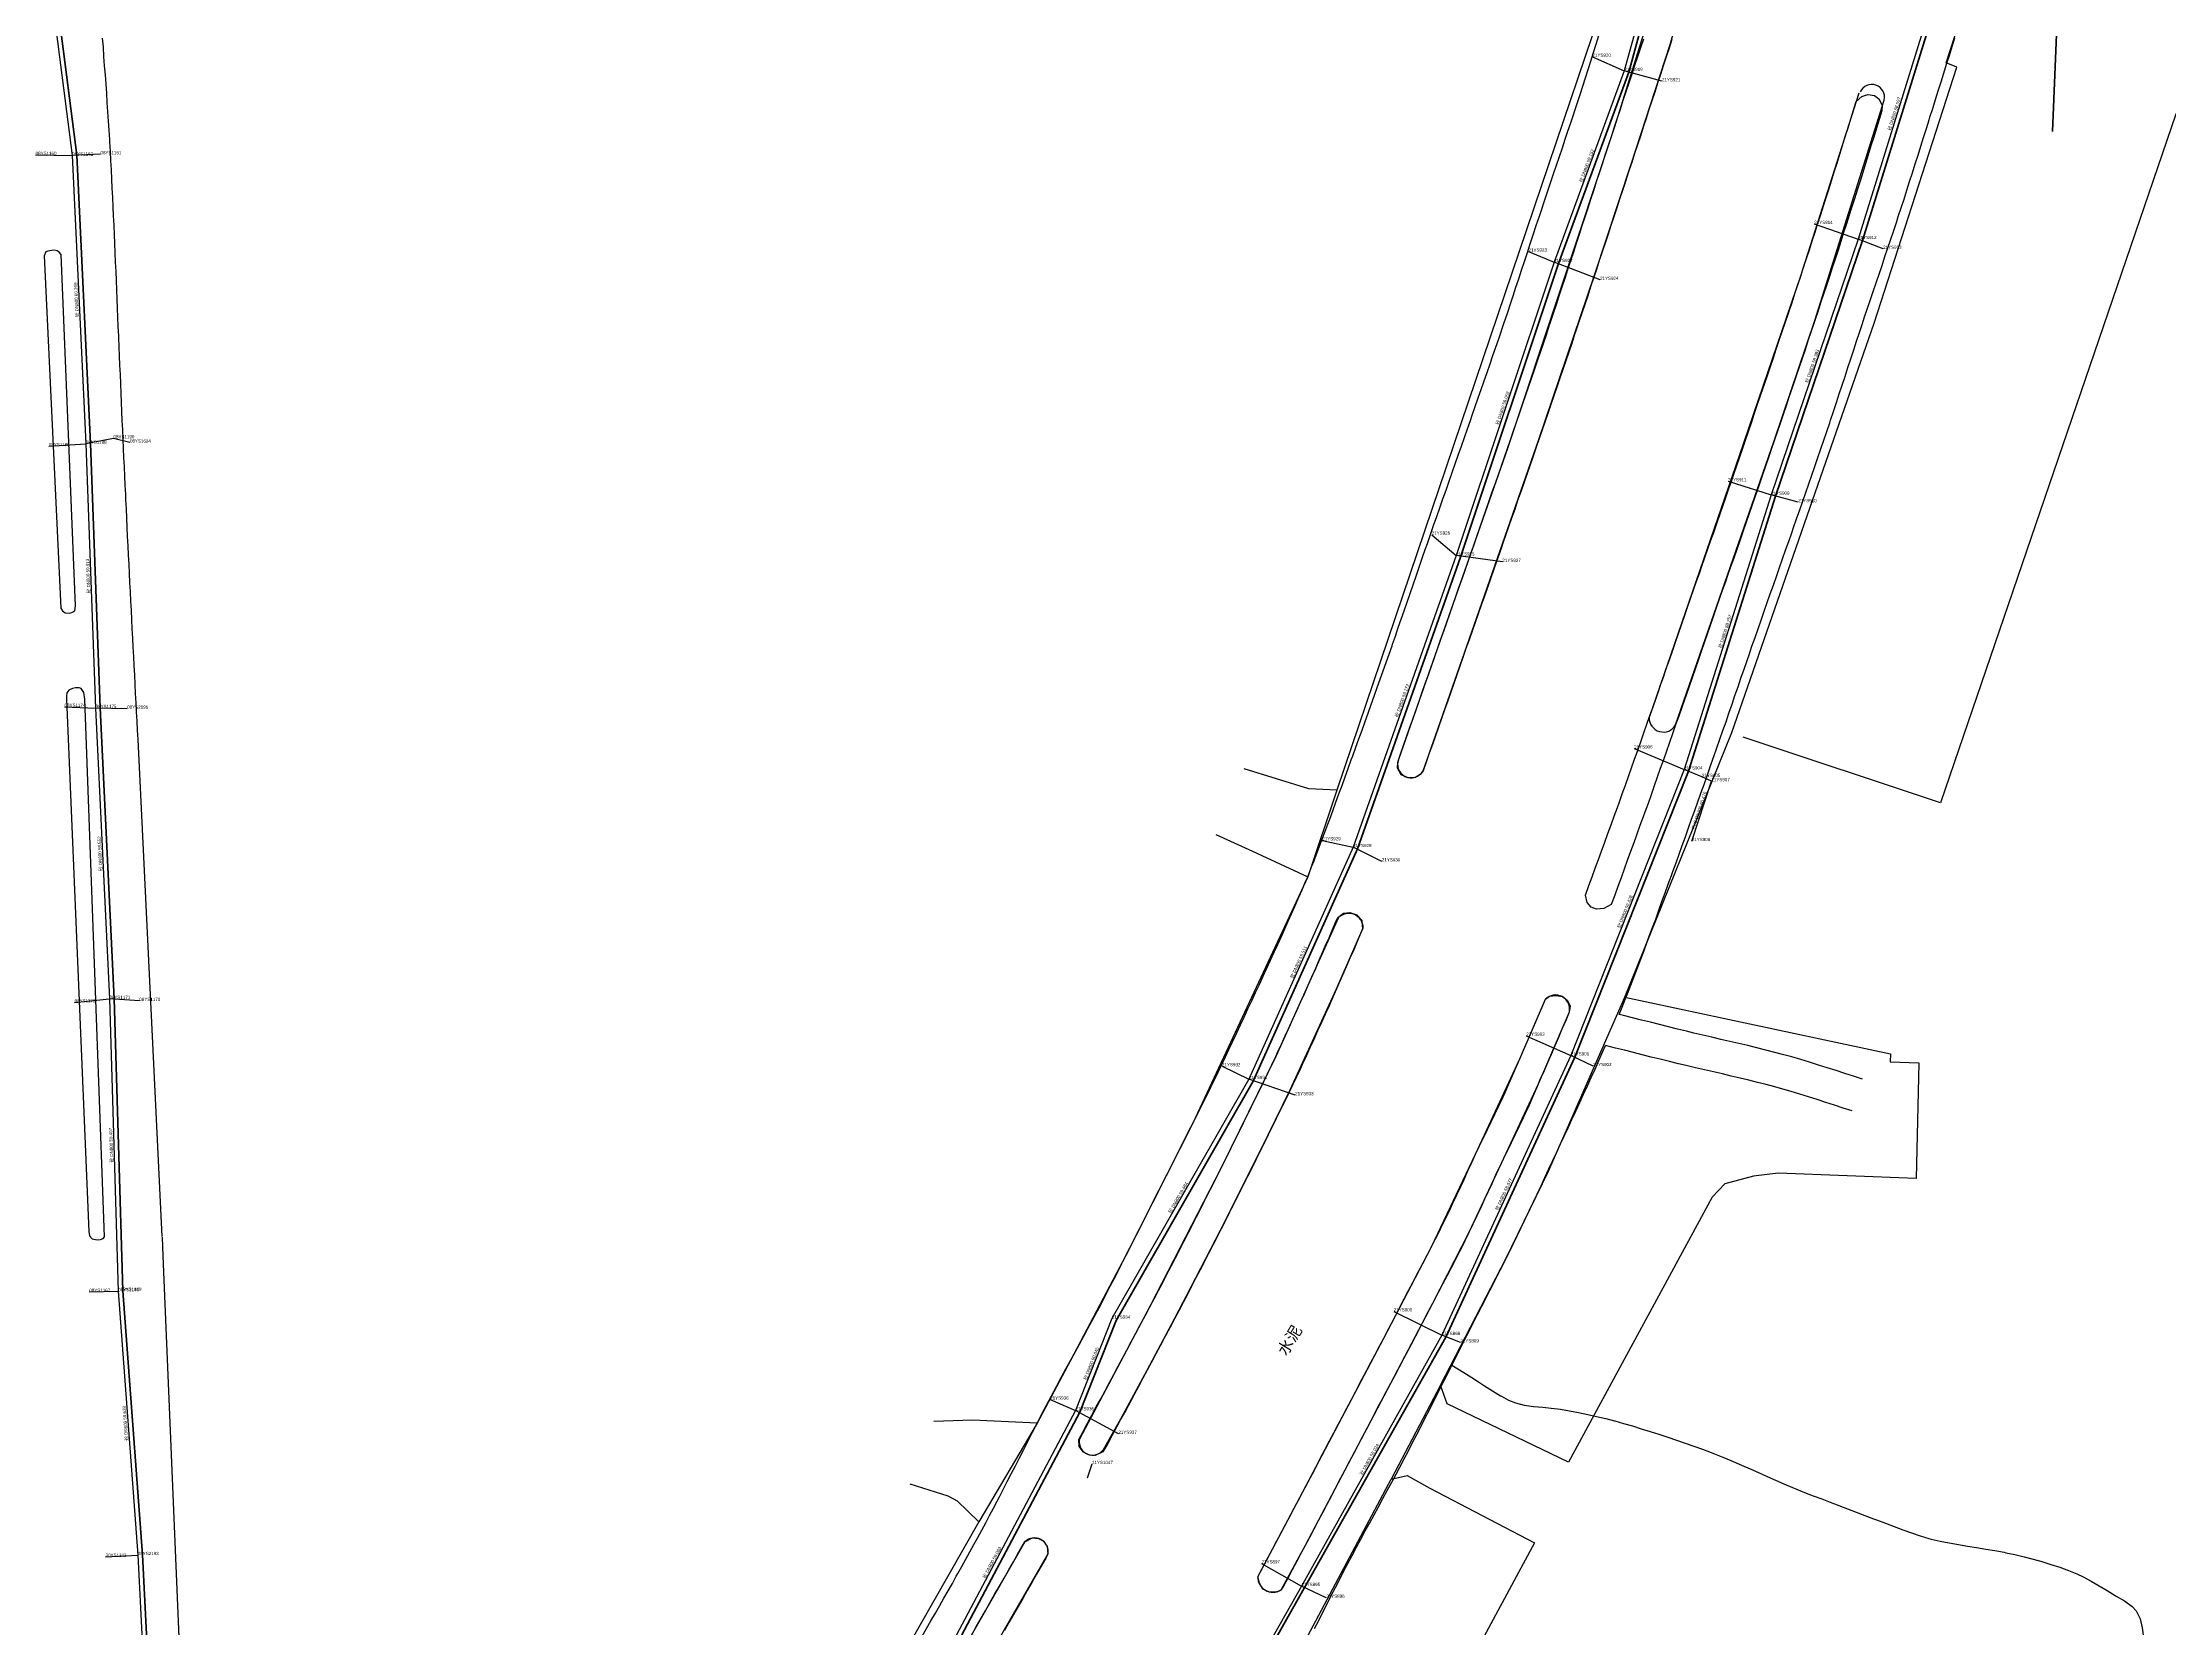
# Model space of a CAD drawing. Extents: x 563510 to 564800, y 3598549 to 3601000.
# Drawn here: x 564092.1 to 564322.3, y 3599535.5 to 3599707.1 of the extents above; entities that cross this region are included whole.
import ezdxf
from ezdxf.enums import TextEntityAlignment as Align

# ---------------------------------------------------------------- set-up
doc = ezdxf.new("R2010")
doc.units = 0
for name, color, linetype in [('DLSS', 8, 'CONTINUOUS'), ('JT_JT', 252, 'CONTINUOUS'), ('YSDSX', 3, 'CONTINUOUS'), ('YSLINE', 3, 'CONTINUOUS'), ('YSLINEflow', 7, 'Continuous'), ('YSXSX', 3, 'CONTINUOUS'), ('ZBTZ', 8, 'CONTINUOUS')]:
    doc.layers.add(name, color=color, linetype=linetype)
doc.styles.add('GXDBZ', font='GXDBZ')
doc.styles.add('GXXBZ', font='GXXBZ')
doc.styles.add('HZTXT', font='HZTXT')

msp = doc.modelspace()

# ---------------------------------------------------------------- linework, layer by layer
at = {"layer": 'DLSS', "linetype": 'CONTINUOUS'}
for points in [[(564274.94, 3599632.48), (564290.33, 3599676.79), (564299.29, 3599704.49), (564298.13, 3599704.95), (564302.22, 3599717.53), (564304.29, 3599719.25), (564305.58, 3599719.85), (564306.56, 3599720.13), (564307.66, 3599720.21), (564441.27, 3599715.62)], [(564440.91, 3599703.07), (564333.58, 3599706.33), (564328.87, 3599704.84), (564324.84, 3599702.05), (564322.98, 3599699.39), (564297.51, 3599624.86), (564276.15, 3599631.96)], [(564223.64, 3599541.12), (564228.52, 3599550.3), (564237.29, 3599566.95), (564242.43, 3599576.81), (564247.21, 3599586.85), (564251.99, 3599597.18), (564254.77, 3599603.61)], [(564257.35, 3599602.23), (564253.98, 3599594.42), (564250.23, 3599586.38), (564246.49, 3599578.36), (564242.54, 3599570.71), (564238.01, 3599562.04), (564233.07, 3599552.67), (564228.76, 3599544.51), (564226.15, 3599539.69)], [(564161.87, 3599425.38), (564161.87, 3599425.38), (564194.98, 3599475.77), (564212.16, 3599504.45), (564222.36, 3599522.29), (564225.38, 3599527.81), (564235.42, 3599546.68), (564238.09, 3599551.67)]]:
    msp.add_lwpolyline(points, dxfattribs=at)
at = {"layer": 'DLSS'}
for points in [[(564229.67, 3599717.24), (564256.14, 3599718.58), (564258.86, 3599718.03), (564259.4, 3599717.78), (564260.42, 3599716.67), (564261.41, 3599713.97), (564261.4, 3599712.58), (564232.2, 3599626.26)], [(564232.2, 3599626.26), (564229.18, 3599626.4), (564222.18, 3599628.56)], [(564219.11, 3599621.43), (564223.07, 3599619.63), (564229.04, 3599616.88)], [(564229.04, 3599616.88), (564216.63, 3599590.21), (564209.37, 3599575.88), (564203.38, 3599564.54), (564199.78, 3599557.76), (564192.78, 3599558.08), (564188.58, 3599557.92)], [(564243.41, 3599561.87), (564250.49, 3599575.54), (564255.1, 3599585), (564263.37, 3599603.85)], [(564263.37, 3599603.85), (564274.18, 3599601.52), (564292.1, 3599597.72), (564292.07, 3599596.85), (564295.19, 3599596.72), (564294.87, 3599584.21), (564279.94, 3599584.8), (564277.3, 3599584.49), (564274.19, 3599583.63), (564272.8, 3599582.19), (564257.26, 3599553.53), (564244.14, 3599559.82), (564243.41, 3599561.87)], [(564238.09, 3599551.67), (564239.79, 3599552.09), (564242.27, 3599550.72), (564253.6, 3599544.78), (564239.15, 3599518.05), (564225.19, 3599492.96), (564210.22, 3599469.06), (564201.41, 3599455.6), (564191.41, 3599439.49), (564176.45, 3599415.96), (564161.87, 3599425.38)], [(564185.98, 3599551.19), (564190.11, 3599549.88), (564191.11, 3599549.35), (564193.47, 3599547.06), (564171.02, 3599507.67), (564154.9, 3599481.78), (564141.89, 3599461.78), (564127.99, 3599442.01), (564122.85, 3599434.89), (564105.97, 3599412.74), (564105.21, 3599412.19), (564104.69, 3599412.03), (564103.92, 3599412.19), (564103.61, 3599412.41), (564103.37, 3599412.86), (564103.11, 3599413.65), (564103.31, 3599427.47), (564103.38, 3599443.31), (564103.31, 3599458.9)]]:
    msp.add_lwpolyline(points, dxfattribs=at)
at = {"layer": 'DLSS', "linetype": 'CONTINUOUS'}
for points in [[(564266.45, 3599711.56), (564262.25, 3599698.04), (564250.66, 3599663.23), (564238.92, 3599629.67, 0.981211), (564241.52, 3599628.34), (564242.86, 3599632.12), (564247.36, 3599644.94), (564254.05, 3599664.19), (564260.12, 3599682.09), (564264.04, 3599694), (564268.27, 3599706.93), (564269.42, 3599711.01, 0.944304), (564266.45, 3599711.56, 0.944304)], [(564200.94, 3599543.56, 0.740706), (564198.43, 3599544.9), (564180.3, 3599513.22, 0.845045), (564182.71, 3599511.91), (564200.94, 3599543.56)]]:
    msp.add_lwpolyline(points, format="xyb", dxfattribs=at)
at = {"layer": 'DLSS'}
msp.add_lwpolyline([(564288.67, 3599701.65), (564282.38, 3599681.87), (564275.72, 3599662.43), (564265.99, 3599634.12, 0.781645), (564268.86, 3599633.3), (564279.52, 3599664.04), (564283.92, 3599677.07), (564291.43, 3599700.92, 0.906408), (564288.83, 3599701.8, 0.906408)], format="xyb", dxfattribs=at)
at = {"layer": 'DLSS', "linetype": 'CONTINUOUS'}
msp.add_lwpolyline([(564206.94, 3599554.89), (564208.83, 3599558.2), (564211.68, 3599563.48), (564214.62, 3599569.02), (564216.94, 3599573.46), (564220.14, 3599579.68), (564224.76, 3599588.93), (564227.14, 3599593.8), (564232.17, 3599604.75), (564235.05, 3599611.34, 0.654528), (564232.39, 3599612.47), (564225.58, 3599597.43), (564219.69, 3599585.38), (564212.01, 3599570.43), (564204.33, 3599555.95, 0.785924)], format="xyb", close=True, dxfattribs=at)
at = {"layer": 'DLSS', "color": 4, "linetype": 'CONTINUOUS'}
for centre, radius, start, end in [((564255.86, 3599602.55), 1.53, 348.0697, 135.898), ((564225.28, 3599541.09), 1.64, 178.8333, 301.9185)]:
    msp.add_arc(centre, radius, start, end, dxfattribs=at)
at = {"layer": 'JT_JT', "linetype": 'CONTINUOUS'}
for points in [[(564102.47, 3599631.72), (564102.42, 3599632.72), (564102.37, 3599633.71), (564102.31, 3599634.71), (564102.26, 3599635.71), (564102.21, 3599636.71), (564102.16, 3599637.71), (564102.11, 3599638.71), (564102.06, 3599639.71), (564102.01, 3599640.71), (564101.96, 3599641.71), (564101.91, 3599642.7), (564101.85, 3599643.7), (564101.8, 3599644.7), (564101.75, 3599645.7), (564101.7, 3599646.7), (564101.65, 3599647.7), (564101.6, 3599648.7), (564101.55, 3599649.69), (564101.5, 3599650.69), (564101.45, 3599651.69), (564101.4, 3599652.69), (564101.35, 3599653.69), (564101.31, 3599654.69), (564101.26, 3599655.69), (564101.21, 3599656.69), (564101.16, 3599657.69), (564101.14, 3599658.23), (564101.09, 3599659.23), (564101.04, 3599660.23), (564101, 3599661.23), (564100.95, 3599662.23), (564100.91, 3599663.23), (564100.86, 3599664.23), (564100.82, 3599665.23), (564100.77, 3599666.23), (564100.73, 3599667.22), (564100.69, 3599668.22), (564100.64, 3599669.22), (564100.6, 3599670.22), (564100.56, 3599671.22), (564100.52, 3599672.22), (564100.47, 3599673.22), (564100.43, 3599674.22), (564100.39, 3599675.22), (564100.38, 3599675.39), (564100.34, 3599676.39), (564100.3, 3599677.39), (564100.26, 3599678.39), (564100.22, 3599679.39), (564100.18, 3599680.38), (564100.14, 3599681.38), (564100.09, 3599682.38), (564100.05, 3599683.38), (564100.01, 3599684.38), (564099.97, 3599685.38), (564099.92, 3599686.38), (564099.88, 3599687.38), (564099.83, 3599688.38), (564099.79, 3599689.38), (564099.74, 3599690.38), (564099.69, 3599691.37), (564099.64, 3599692.37), (564099.59, 3599693.37), (564099.54, 3599694.37), (564099.48, 3599695.37), (564099.42, 3599696.37), (564099.41, 3599696.66), (564099.34, 3599697.65), (564099.28, 3599698.65), (564099.21, 3599699.65), (564099.15, 3599700.65), (564099.08, 3599701.65), (564099.01, 3599702.64), (564098.94, 3599703.64), (564098.86, 3599704.64), (564098.79, 3599705.64), (564098.72, 3599706.63), (564098.64, 3599707.63)], [(564250, 3599675.93), (564250.02, 3599675.97), (564250.31, 3599676.86), (564250.61, 3599677.74), (564250.69, 3599677.98), (564250.99, 3599678.86), (564251.28, 3599679.75), (564251.58, 3599680.66), (564251.88, 3599681.58), (564252.19, 3599682.51), (564252.5, 3599683.45), (564252.81, 3599684.41), (564253.13, 3599685.37), (564253.45, 3599686.35), (564253.78, 3599687.34), (564254.11, 3599688.34), (564254.33, 3599689), (564254.66, 3599690), (564255, 3599691), (564255.33, 3599691.98), (564255.65, 3599692.94), (564255.98, 3599693.89), (564256.29, 3599694.83), (564256.61, 3599695.76), (564256.91, 3599696.67), (564257.21, 3599697.57), (564257.51, 3599698.45), (564257.8, 3599699.32), (564257.96, 3599699.8), (564258.24, 3599700.65), (564258.52, 3599701.53), (564258.8, 3599702.41), (564259.09, 3599703.31), (564259.38, 3599704.21), (564259.67, 3599705.13), (564259.96, 3599706.05), (564260.25, 3599706.98), (564260.55, 3599707.92)], [(564262.73, 3599601.97), (564263.06, 3599602.76), (564263.44, 3599603.69), (564263.65, 3599604.21), (564264.02, 3599605.14), (564264.38, 3599606.08), (564264.74, 3599607.01), (564265.09, 3599607.94), (564265.44, 3599608.88), (564265.79, 3599609.82), (564266.01, 3599610.43), (564266.35, 3599611.37), (564266.7, 3599612.3), (564267.04, 3599613.24), (564267.38, 3599614.18), (564267.72, 3599615.12), (564268.06, 3599616.06), (564268.4, 3599617), (564268.56, 3599617.44), (564268.9, 3599618.39), (564269.24, 3599619.33), (564269.58, 3599620.27), (564269.92, 3599621.21), (564270.25, 3599622.15), (564270.59, 3599623.09), (564270.93, 3599624.03), (564271.27, 3599624.97), (564271.6, 3599625.92), (564271.94, 3599626.86), (564272.27, 3599627.8), (564272.6, 3599628.75), (564272.93, 3599629.69), (564272.99, 3599629.87), (564273.32, 3599630.81), (564273.65, 3599631.76), (564273.98, 3599632.7), (564274.31, 3599633.65), (564274.63, 3599634.59), (564274.96, 3599635.54), (564275.28, 3599636.48), (564275.61, 3599637.43), (564275.93, 3599638.37), (564276.26, 3599639.32), (564276.59, 3599640.26), (564276.8, 3599640.88), (564277.12, 3599641.82), (564277.45, 3599642.77), (564277.78, 3599643.71), (564278.11, 3599644.65), (564278.44, 3599645.6), (564278.77, 3599646.54), (564279.1, 3599647.48), (564279.44, 3599648.43), (564279.77, 3599649.37), (564280.1, 3599650.32), (564280.43, 3599651.26), (564280.76, 3599652.2), (564281.09, 3599653.15), (564281.42, 3599654.09), (564281.62, 3599654.67), (564281.95, 3599655.61), (564282.28, 3599656.56), (564282.61, 3599657.5), (564282.94, 3599658.44), (564283.27, 3599659.39), (564283.59, 3599660.33), (564283.92, 3599661.28), (564284.24, 3599662.23), (564284.57, 3599663.17), (564284.89, 3599664.12), (564285.21, 3599665.06), (564285.53, 3599666.01), (564285.62, 3599666.28), (564285.94, 3599667.23), (564286.25, 3599668.18), (564286.57, 3599669.13), (564286.88, 3599670.08), (564287.19, 3599671.02), (564287.5, 3599671.98), (564287.81, 3599672.93), (564288.13, 3599673.88), (564288.44, 3599674.83), (564288.75, 3599675.78), (564289.07, 3599676.73), (564289.27, 3599677.34), (564289.59, 3599678.29), (564289.91, 3599679.24), (564290.23, 3599680.19), (564290.55, 3599681.13), (564290.87, 3599682.08), (564291.19, 3599683.03), (564291.51, 3599683.98), (564291.83, 3599684.92), (564292.15, 3599685.87), (564292.46, 3599686.82), (564292.78, 3599687.77), (564292.95, 3599688.31), (564293.26, 3599689.25), (564293.57, 3599690.21), (564293.88, 3599691.16), (564294.18, 3599692.11), (564294.49, 3599693.06), (564294.79, 3599694.02), (564295.09, 3599694.97), (564295.39, 3599695.92), (564295.69, 3599696.88), (564295.99, 3599697.83), (564296.29, 3599698.79), (564296.38, 3599699.07), (564296.68, 3599700.02), (564296.98, 3599700.98), (564297.28, 3599701.93), (564297.58, 3599702.89), (564297.88, 3599703.84), (564298.18, 3599704.79), (564298.48, 3599705.75), (564298.78, 3599706.7), (564299.08, 3599707.66)], [(564187.32, 3599534.71), (564187.8, 3599535.54), (564188.28, 3599536.37), (564188.75, 3599537.19), (564189.22, 3599538), (564189.68, 3599538.81), (564190.14, 3599539.61), (564190.59, 3599540.4), (564191.02, 3599541.18), (564191.19, 3599541.47), (564191.62, 3599542.24), (564192.05, 3599543.02), (564192.49, 3599543.81), (564192.92, 3599544.6), (564193.35, 3599545.38), (564193.78, 3599546.17), (564194.2, 3599546.96), (564194.62, 3599547.75), (564195.03, 3599548.53), (564195.44, 3599549.3), (564195.73, 3599549.85), (564196.13, 3599550.63), (564196.54, 3599551.43), (564196.97, 3599552.26), (564197.41, 3599553.12), (564197.85, 3599554), (564198.31, 3599554.9), (564198.79, 3599555.83), (564199.27, 3599556.78), (564199.78, 3599557.76), (564200.29, 3599558.76), (564200.78, 3599559.69), (564201.32, 3599560.72), (564201.85, 3599561.71), (564202.38, 3599562.68), (564202.88, 3599563.62), (564203.38, 3599564.54), (564203.87, 3599565.44), (564204.34, 3599566.31), (564204.81, 3599567.16), (564205.26, 3599567.99), (564205.69, 3599568.8), (564206.11, 3599569.58), (564206.46, 3599570.23), (564206.86, 3599570.99), (564207.26, 3599571.77), (564207.68, 3599572.56), (564208.09, 3599573.37), (564208.52, 3599574.19), (564208.94, 3599575.03), (564209.37, 3599575.88), (564209.8, 3599576.73), (564210.24, 3599577.59), (564210.68, 3599578.46), (564211.12, 3599579.35), (564211.57, 3599580.23), (564212.02, 3599581.13), (564212.47, 3599582.03), (564212.93, 3599582.94), (564213.4, 3599583.85), (564213.86, 3599584.77), (564214.33, 3599585.7), (564214.6, 3599586.22), (564215.07, 3599587.15), (564215.53, 3599588.05), (564215.98, 3599588.93), (564216.41, 3599589.78), (564216.83, 3599590.61), (564217.24, 3599591.41), (564217.62, 3599592.18), (564217.82, 3599592.58), (564218.19, 3599593.33), (564218.57, 3599594.11), (564218.95, 3599594.9), (564219.34, 3599595.72), (564219.74, 3599596.54), (564220.14, 3599597.38), (564220.54, 3599598.24), (564220.95, 3599599.1), (564221.36, 3599599.98), (564221.77, 3599600.86), (564222.16, 3599601.68), (564222.57, 3599602.57), (564222.99, 3599603.46), (564223.4, 3599604.35), (564223.81, 3599605.23), (564224.22, 3599606.11), (564224.62, 3599606.98), (564225.02, 3599607.85), (564225.42, 3599608.71), (564225.81, 3599609.56), (564226.19, 3599610.4), (564226.57, 3599611.24), (564226.94, 3599612.06), (564227.3, 3599612.87), (564227.66, 3599613.67), (564227.76, 3599613.91), (564228.1, 3599614.68), (564228.43, 3599615.44), (564228.74, 3599616.17), (564229.04, 3599616.88), (564229.31, 3599617.56), (564229.46, 3599617.93), (564229.73, 3599618.59), (564230, 3599619.31), (564230.29, 3599620.06), (564230.59, 3599620.86), (564230.9, 3599621.69), (564231.22, 3599622.55), (564231.43, 3599623.12), (564231.76, 3599624.02), (564232.09, 3599624.93), (564232.42, 3599625.84), (564232.76, 3599626.75), (564233.09, 3599627.67), (564233.42, 3599628.6), (564233.76, 3599629.52), (564233.91, 3599629.96), (564234.25, 3599630.89), (564234.58, 3599631.81), (564234.92, 3599632.74), (564235.25, 3599633.67), (564235.58, 3599634.59), (564235.91, 3599635.51), (564236.24, 3599636.43), (564236.57, 3599637.34), (564236.89, 3599638.26), (564237.21, 3599639.17), (564237.54, 3599640.07), (564237.85, 3599640.97), (564238.17, 3599641.86), (564238.22, 3599642.03), (564238.54, 3599642.92), (564238.85, 3599643.83), (564239.17, 3599644.74), (564239.48, 3599645.66), (564239.8, 3599646.59), (564240.12, 3599647.52), (564240.45, 3599648.46), (564240.78, 3599649.41), (564241.1, 3599650.37), (564241.44, 3599651.33), (564241.77, 3599652.3), (564241.99, 3599652.93), (564242.33, 3599653.91), (564242.67, 3599654.88), (564243, 3599655.84), (564243.34, 3599656.81), (564243.67, 3599657.77), (564244.01, 3599658.72), (564244.34, 3599659.67), (564244.67, 3599660.62), (564245.01, 3599661.57), (564245.34, 3599662.51), (564245.67, 3599663.45), (564246, 3599664.39), (564246.32, 3599665.33), (564246.65, 3599666.26), (564246.85, 3599666.83), (564247.18, 3599667.76), (564247.5, 3599668.69), (564247.82, 3599669.61), (564248.14, 3599670.53), (564248.46, 3599671.45), (564248.78, 3599672.36), (564249.09, 3599673.27), (564249.4, 3599674.18), (564249.71, 3599675.08), (564250, 3599675.93)], [(564105.1, 3599577.93), (564102.47, 3599631.72)], [(564289.07, 3599594.97), (564288.12, 3599595.28), (564287.17, 3599595.59), (564286.22, 3599595.9), (564285.27, 3599596.2), (564284.31, 3599596.5), (564283.36, 3599596.8), (564282.4, 3599597.09), (564281.44, 3599597.37), (564280.55, 3599597.61), (564279.59, 3599597.87), (564278.62, 3599598.12), (564277.65, 3599598.36), (564276.68, 3599598.6), (564275.7, 3599598.83), (564274.73, 3599599.05), (564273.76, 3599599.28), (564272.78, 3599599.5), (564271.81, 3599599.73), (564270.83, 3599599.96), (564270.02, 3599600.15), (564269.05, 3599600.39), (564268.08, 3599600.63), (564267.11, 3599600.87), (564266.14, 3599601.12), (564265.17, 3599601.36), (564264.2, 3599601.61), (564263.23, 3599601.85), (564262.73, 3599601.97)], [(564250, 3599574.57), (564250.15, 3599574.86), (564250.59, 3599575.76), (564250.83, 3599576.23), (564251.27, 3599577.12), (564251.71, 3599578.02), (564252.14, 3599578.92), (564252.57, 3599579.82), (564253.01, 3599580.73), (564253.43, 3599581.63), (564253.86, 3599582.53), (564254.29, 3599583.44), (564254.71, 3599584.34), (564255.14, 3599585.25), (564255.53, 3599586.08), (564255.95, 3599586.99), (564256.37, 3599587.89), (564256.79, 3599588.8), (564257.22, 3599589.71), (564257.64, 3599590.62), (564258.06, 3599591.52), (564258.48, 3599592.43), (564258.89, 3599593.34), (564259.31, 3599594.25), (564259.72, 3599595.16), (564260.14, 3599596.07), (564260.55, 3599596.98), (564260.96, 3599597.89), (564261.27, 3599598.61)], [(564287.95, 3599591.53), (564287, 3599591.84), (564286.06, 3599592.15), (564285.11, 3599592.46), (564284.17, 3599592.76), (564283.23, 3599593.05), (564282.3, 3599593.34), (564281.37, 3599593.62), (564280.45, 3599593.89), (564279.58, 3599594.13), (564278.67, 3599594.38), (564277.73, 3599594.62), (564276.79, 3599594.85), (564275.84, 3599595.08), (564274.88, 3599595.31), (564273.92, 3599595.53), (564272.94, 3599595.75), (564271.97, 3599595.98), (564270.99, 3599596.21), (564270, 3599596.44), (564269.18, 3599596.63), (564268.19, 3599596.87), (564267.2, 3599597.12), (564266.22, 3599597.36), (564265.25, 3599597.61), (564264.28, 3599597.85), (564263.31, 3599598.1), (564262.35, 3599598.34), (564261.27, 3599598.61)], [(564107.38, 3599523.39), (564105.21, 3599575.83), (564105.11, 3599577.86)], [(564229.78, 3599535.51), (564230.23, 3599536.4), (564230.69, 3599537.3), (564231.14, 3599538.19), (564231.59, 3599539.08), (564232.05, 3599539.97), (564232.51, 3599540.86), (564232.97, 3599541.75), (564233.39, 3599542.55), (564233.85, 3599543.43), (564234.32, 3599544.32), (564234.8, 3599545.2), (564235.27, 3599546.08), (564235.75, 3599546.96), (564236.23, 3599547.83), (564236.71, 3599548.71), (564237.18, 3599549.59), (564237.66, 3599550.47), (564238.14, 3599551.35), (564238.61, 3599552.23), (564239.01, 3599552.98), (564239.47, 3599553.87), (564239.94, 3599554.75), (564240.4, 3599555.64), (564240.85, 3599556.53), (564241.31, 3599557.42), (564241.77, 3599558.31), (564242.22, 3599559.2), (564242.67, 3599560.09), (564243.12, 3599560.99), (564243.57, 3599561.88), (564244.02, 3599562.77), (564244.47, 3599563.67), (564244.92, 3599564.56), (564245.37, 3599565.45), (564245.82, 3599566.35), (564246.27, 3599567.24), (564246.72, 3599568.13), (564247.18, 3599569.02), (564247.43, 3599569.52), (564247.88, 3599570.41), (564248.34, 3599571.3), (564248.79, 3599572.19), (564249.24, 3599573.08), (564249.7, 3599573.97), (564250, 3599574.57)], [(564244.65, 3599564.03), (564245.95, 3599563.22), (564246.79, 3599562.69), (564247.64, 3599562.15), (564248.19, 3599561.79), (564249.04, 3599561.24), (564249.89, 3599560.7), (564250, 3599560.65)], [(564250, 3599560.65), (564250.78, 3599560.23), (564251.52, 3599559.93), (564252.47, 3599559.69), (564253.46, 3599559.55), (564254.47, 3599559.46), (564255.39, 3599559.37), (564256.39, 3599559.25), (564257.38, 3599559.09), (564258.36, 3599558.9), (564259.34, 3599558.7), (564260.31, 3599558.48), (564261.29, 3599558.24), (564262.25, 3599557.99), (564262.27, 3599557.99), (564263.23, 3599557.72), (564264.19, 3599557.44), (564265.14, 3599557.14), (564266.1, 3599556.84), (564267.05, 3599556.54), (564268, 3599556.23), (564268.95, 3599555.91), (564269.9, 3599555.58), (564270.84, 3599555.25), (564271.78, 3599554.92), (564272.72, 3599554.56), (564273.23, 3599554.36), (564274.16, 3599553.99), (564275.08, 3599553.6), (564276, 3599553.2), (564276.92, 3599552.8), (564277.83, 3599552.4), (564278.75, 3599551.99), (564279.66, 3599551.59), (564280.58, 3599551.19), (564281.5, 3599550.8), (564281.87, 3599550.64), (564282.8, 3599550.26), (564283.73, 3599549.9), (564284.66, 3599549.54), (564285.59, 3599549.18), (564286.53, 3599548.82), (564287.46, 3599548.47), (564288.4, 3599548.12), (564289.33, 3599547.76), (564290.27, 3599547.41), (564290.61, 3599547.28), (564291.55, 3599546.92), (564292.49, 3599546.56), (564293.43, 3599546.21), (564294.37, 3599545.88), (564295.32, 3599545.56), (564296.27, 3599545.28), (564296.52, 3599545.21), (564297.49, 3599544.98), (564298.46, 3599544.78), (564299.45, 3599544.6), (564300.43, 3599544.44), (564301.42, 3599544.28), (564302.41, 3599544.12), (564303.4, 3599543.95), (564304.39, 3599543.77), (564304.59, 3599543.73), (564305.57, 3599543.52), (564306.56, 3599543.28), (564307.53, 3599543.03), (564308.5, 3599542.76), (564309.47, 3599542.47), (564310.42, 3599542.16), (564311.36, 3599541.82), (564312.28, 3599541.44), (564312.96, 3599541.12), (564313.83, 3599540.66), (564314.69, 3599540.16), (564315.54, 3599539.64), (564316.42, 3599539.11), (564316.54, 3599539.04), (564317.43, 3599538.51), (564318.25, 3599537.92), (564318.7, 3599537.43), (564319.12, 3599536.58), (564319.35, 3599535.59), (564319.48, 3599534.55)]]:
    msp.add_lwpolyline(points, dxfattribs=at)
at = {"layer": 'JT_JT'}
for points in [[(564250, 3599661.31), (564250.01, 3599661.34), (564250.34, 3599662.29), (564250.66, 3599663.23), (564250.99, 3599664.17), (564251.32, 3599665.12), (564251.64, 3599666.06), (564251.97, 3599667.01), (564252.29, 3599667.96), (564252.62, 3599668.9), (564252.94, 3599669.85), (564253.27, 3599670.79), (564253.59, 3599671.74), (564253.91, 3599672.69), (564254.23, 3599673.63), (564254.55, 3599674.58), (564254.87, 3599675.53), (564255.19, 3599676.48), (564255.33, 3599676.9), (564255.64, 3599677.85), (564255.96, 3599678.8), (564256.27, 3599679.75), (564256.58, 3599680.7), (564256.9, 3599681.65), (564257.21, 3599682.6), (564257.52, 3599683.55), (564257.83, 3599684.5), (564258.14, 3599685.45), (564258.45, 3599686.4), (564258.76, 3599687.35), (564259.07, 3599688.3), (564259.38, 3599689.25), (564259.69, 3599690.2), (564260, 3599691.15), (564260.31, 3599692.1), (564260.62, 3599693.06), (564260.93, 3599694.01), (564261.24, 3599694.96), (564261.31, 3599695.19), (564261.63, 3599696.15), (564261.94, 3599697.1), (564262.25, 3599698.04), (564262.57, 3599699), (564262.88, 3599699.94), (564263.19, 3599700.89), (564263.51, 3599701.84), (564263.82, 3599702.79), (564264.14, 3599703.74), (564264.45, 3599704.69), (564264.77, 3599705.64), (564265.08, 3599706.59), (564265.4, 3599707.54)], [(564268.45, 3599707.48), (564268.14, 3599706.54), (564267.83, 3599705.58), (564267.52, 3599704.63), (564267.21, 3599703.68), (564266.9, 3599702.73), (564266.59, 3599701.78), (564266.28, 3599700.83), (564265.97, 3599699.88), (564265.66, 3599698.93), (564265.34, 3599697.98), (564265.04, 3599697.03), (564264.72, 3599696.08), (564264.41, 3599695.13), (564264.1, 3599694.18), (564264.04, 3599694), (564263.73, 3599693.05), (564263.42, 3599692.1), (564263.11, 3599691.15), (564262.8, 3599690.2), (564262.48, 3599689.25), (564262.17, 3599688.3), (564261.86, 3599687.35), (564261.55, 3599686.4), (564261.23, 3599685.45), (564260.92, 3599684.5), (564260.6, 3599683.55), (564260.29, 3599682.6), (564259.97, 3599681.65), (564259.66, 3599680.7), (564259.34, 3599679.75), (564259.03, 3599678.81), (564258.71, 3599677.86), (564258.39, 3599676.91), (564258.07, 3599675.96), (564257.93, 3599675.54), (564257.61, 3599674.59), (564257.29, 3599673.65), (564256.97, 3599672.7), (564256.65, 3599671.75), (564256.32, 3599670.81), (564256, 3599669.86), (564255.68, 3599668.91), (564255.35, 3599667.97), (564255.03, 3599667.02), (564254.7, 3599666.08), (564254.38, 3599665.13), (564254.05, 3599664.19), (564253.73, 3599663.24), (564253.4, 3599662.29), (564253.07, 3599661.35), (564252.75, 3599660.4), (564252.42, 3599659.46), (564252.09, 3599658.52), (564251.76, 3599657.57), (564251.44, 3599656.62), (564251.11, 3599655.68), (564250.78, 3599654.74), (564250.45, 3599653.79), (564250.12, 3599652.85), (564250, 3599652.5)], [(564250, 3599652.5), (564249.79, 3599651.9), (564249.48, 3599651), (564249.15, 3599650.05), (564248.82, 3599649.11), (564248.49, 3599648.16), (564248.16, 3599647.22), (564247.83, 3599646.27), (564247.49, 3599645.33), (564247.17, 3599644.39), (564246.83, 3599643.44), (564246.5, 3599642.5), (564246.17, 3599641.56), (564245.84, 3599640.61), (564245.51, 3599639.67), (564245.18, 3599638.73), (564244.85, 3599637.78), (564244.52, 3599636.84), (564244.19, 3599635.9), (564243.85, 3599634.95), (564243.52, 3599634.01), (564243.19, 3599633.06), (564242.86, 3599632.12), (564242.53, 3599631.18), (564242.19, 3599630.23), (564241.86, 3599629.29), (564241.52, 3599628.34), (564241.21, 3599627.94), (564240.63, 3599627.59), (564239.83, 3599627.62), (564239.14, 3599627.89), (564238.77, 3599628.61), (564238.79, 3599629.29), (564239.12, 3599630.23), (564239.45, 3599631.17), (564239.78, 3599632.12), (564240.11, 3599633.06), (564240.44, 3599634), (564240.78, 3599634.95), (564241.11, 3599635.89), (564241.44, 3599636.83), (564241.77, 3599637.78), (564242.1, 3599638.72), (564242.43, 3599639.66), (564242.76, 3599640.61), (564243.09, 3599641.55), (564243.43, 3599642.5), (564243.76, 3599643.44), (564244.09, 3599644.38), (564244.42, 3599645.33), (564244.75, 3599646.27), (564245.08, 3599647.21), (564245.41, 3599648.16), (564245.74, 3599649.1), (564246.07, 3599650.04), (564246.4, 3599650.99), (564246.73, 3599651.93), (564247.05, 3599652.84), (564247.38, 3599653.79), (564247.71, 3599654.73), (564248.04, 3599655.67), (564248.37, 3599656.62), (564248.69, 3599657.56), (564249.02, 3599658.51), (564249.35, 3599659.45), (564249.68, 3599660.4), (564250, 3599661.31)], [(564250, 3599592.66), (564250.4, 3599593.54), (564250.81, 3599594.46), (564251.21, 3599595.37), (564251.59, 3599596.26), (564251.99, 3599597.18), (564252.39, 3599598.1), (564252.79, 3599599.02), (564253.18, 3599599.94), (564253.58, 3599600.85), (564253.97, 3599601.77), (564254.37, 3599602.69), (564254.77, 3599603.61), (564255.22, 3599603.96), (564255.94, 3599604.04), (564256.63, 3599603.93), (564257.11, 3599603.53), (564257.44, 3599602.9), (564257.35, 3599602.23), (564256.96, 3599601.31), (564256.56, 3599600.39), (564256.17, 3599599.48), (564255.77, 3599598.56), (564255.38, 3599597.64), (564254.98, 3599596.72), (564254.58, 3599595.8), (564254.18, 3599594.89), (564253.79, 3599593.99), (564253.39, 3599593.08), (564252.99, 3599592.16), (564252.57, 3599591.25), (564252.36, 3599590.79), (564251.93, 3599589.88), (564251.5, 3599588.98), (564251.06, 3599588.09), (564250.62, 3599587.19), (564250.23, 3599586.38), (564250, 3599585.9)], [(564250, 3599585.9), (564249.8, 3599585.48), (564249.38, 3599584.57), (564248.96, 3599583.66), (564248.55, 3599582.75), (564248.19, 3599581.98), (564247.78, 3599581.08), (564247.35, 3599580.17), (564246.92, 3599579.27), (564246.49, 3599578.36), (564246.05, 3599577.47), (564245.93, 3599577.22), (564245.47, 3599576.33), (564245.02, 3599575.44), (564244.55, 3599574.55), (564244.09, 3599573.67), (564243.62, 3599572.78), (564243.16, 3599571.9), (564243, 3599571.6), (564242.54, 3599570.71), (564242.08, 3599569.82), (564241.62, 3599568.94), (564241.16, 3599568.05), (564240.7, 3599567.16), (564240.24, 3599566.27), (564239.88, 3599565.58), (564239.41, 3599564.69), (564238.94, 3599563.81), (564238.47, 3599562.92), (564238.01, 3599562.04), (564237.54, 3599561.16), (564237.07, 3599560.28), (564236.79, 3599559.76), (564236.32, 3599558.87), (564235.86, 3599557.99), (564235.39, 3599557.1), (564234.93, 3599556.22), (564234.46, 3599555.33), (564234, 3599554.44), (564233.54, 3599553.56), (564233.07, 3599552.67), (564232.61, 3599551.79), (564232.14, 3599550.9), (564231.68, 3599550.02), (564231.57, 3599549.81), (564231.1, 3599548.93), (564230.64, 3599548.04), (564230.17, 3599547.16), (564229.7, 3599546.28), (564229.23, 3599545.39), (564228.76, 3599544.51), (564228.29, 3599543.63), (564227.82, 3599542.74), (564227.35, 3599541.86), (564226.89, 3599540.98), (564226.42, 3599540.09), (564226.15, 3599539.69), (564225.71, 3599539.46), (564224.82, 3599539.49), (564224.18, 3599539.8), (564223.81, 3599540.44), (564223.64, 3599541.12), (564223.83, 3599541.47), (564224.3, 3599542.35), (564224.77, 3599543.24), (564225.24, 3599544.12), (564225.7, 3599545), (564226.17, 3599545.89), (564226.64, 3599546.77), (564227.11, 3599547.65), (564227.58, 3599548.54), (564228.05, 3599549.42), (564228.52, 3599550.3), (564228.98, 3599551.19), (564229.09, 3599551.39), (564229.56, 3599552.28), (564230.02, 3599553.16), (564230.48, 3599554.05), (564230.95, 3599554.94), (564231.41, 3599555.82), (564231.88, 3599556.71), (564232.34, 3599557.59), (564232.81, 3599558.48), (564233.27, 3599559.36), (564233.74, 3599560.25), (564234.2, 3599561.13), (564234.48, 3599561.65), (564234.95, 3599562.54), (564235.42, 3599563.42), (564235.89, 3599564.3), (564236.36, 3599565.19), (564236.82, 3599566.07), (564237.29, 3599566.95), (564237.65, 3599567.65), (564238.11, 3599568.54), (564238.57, 3599569.42), (564239.03, 3599570.31), (564239.49, 3599571.2), (564239.95, 3599572.09), (564240.41, 3599572.98), (564240.57, 3599573.27), (564241.03, 3599574.16), (564241.5, 3599575.04), (564241.96, 3599575.93), (564242.43, 3599576.81), (564242.89, 3599577.7), (564243.34, 3599578.59), (564243.46, 3599578.84), (564243.9, 3599579.74), (564244.34, 3599580.64), (564244.76, 3599581.55), (564245.19, 3599582.45), (564245.61, 3599583.36), (564245.96, 3599584.13), (564246.38, 3599585.04), (564246.79, 3599585.95), (564247.21, 3599586.85), (564247.64, 3599587.76), (564248.03, 3599588.56), (564248.47, 3599589.46), (564248.91, 3599590.36), (564249.34, 3599591.26), (564249.77, 3599592.17), (564249.99, 3599592.63), (564250, 3599592.66)], [(564192.72, 3599534.92), (564193.21, 3599535.79), (564193.71, 3599536.65), (564194.21, 3599537.52), (564194.7, 3599538.39), (564195.2, 3599539.26), (564195.7, 3599540.12), (564196.19, 3599540.99), (564196.69, 3599541.86), (564197.19, 3599542.73), (564197.69, 3599543.6), (564198.18, 3599544.46), (564198.43, 3599544.9), (564199.26, 3599545.35), (564199.9, 3599545.27), (564200.43, 3599545), (564200.84, 3599544.4), (564200.94, 3599543.56), (564200.69, 3599543.13), (564200.19, 3599542.26), (564199.7, 3599541.39), (564199.2, 3599540.52), (564198.7, 3599539.65), (564198.21, 3599538.79), (564197.71, 3599537.92), (564197.21, 3599537.05), (564196.71, 3599536.18), (564196.22, 3599535.32)]]:
    msp.add_lwpolyline(points, dxfattribs=at)
for points in [[(564261.87, 3599613.86), (564261.09, 3599613.42), (564260.28, 3599613.37), (564259.72, 3599613.57), (564259.27, 3599614.08), (564259.1, 3599614.89), (564259.1, 3599614.89), (564259.47, 3599615.91), (564259.82, 3599616.85), (564260.16, 3599617.79), (564260.5, 3599618.73), (564260.85, 3599619.66), (564261.19, 3599620.6), (564261.53, 3599621.54), (564261.88, 3599622.48), (564262.22, 3599623.42), (564262.56, 3599624.36), (564262.74, 3599624.89), (564263.08, 3599625.83), (564263.42, 3599626.77), (564263.75, 3599627.71), (564264.09, 3599628.65), (564264.42, 3599629.6), (564264.75, 3599630.54), (564265.08, 3599631.48), (564265.42, 3599632.43), (564265.75, 3599633.37), (564266.08, 3599634.31), (564266.41, 3599635.26), (564266.74, 3599636.2), (564267.06, 3599637.15), (564267.2, 3599637.52), (564267.53, 3599638.47), (564267.85, 3599639.41), (564268.18, 3599640.36), (564268.51, 3599641.3), (564268.83, 3599642.25), (564269.16, 3599643.19), (564269.49, 3599644.14), (564269.81, 3599645.08), (564270.14, 3599646.03), (564270.47, 3599646.97), (564270.8, 3599647.92), (564271.13, 3599648.86), (564271.46, 3599649.81), (564271.69, 3599650.48), (564272.02, 3599651.42), (564272.35, 3599652.37), (564272.68, 3599653.31), (564273.01, 3599654.25), (564273.34, 3599655.2), (564273.67, 3599656.14), (564274, 3599657.08), (564274.33, 3599658.03), (564274.66, 3599658.98), (564274.8, 3599659.37), (564275.12, 3599660.32), (564275.44, 3599661.26), (564275.77, 3599662.21), (564276.09, 3599663.16), (564276.41, 3599664.1), (564276.73, 3599665.05), (564277.05, 3599666), (564277.37, 3599666.94), (564277.69, 3599667.89), (564278.01, 3599668.84), (564278.33, 3599669.79), (564278.47, 3599670.18), (564278.79, 3599671.13), (564279.11, 3599672.08), (564279.43, 3599673.02), (564279.75, 3599673.97), (564280.07, 3599674.92), (564280.39, 3599675.87), (564280.71, 3599676.81), (564281.03, 3599677.76), (564281.14, 3599678.08), (564281.45, 3599679.03), (564281.77, 3599679.98), (564282.08, 3599680.93), (564282.4, 3599681.88), (564282.71, 3599682.83), (564283.02, 3599683.78), (564283.33, 3599684.73), (564283.64, 3599685.68), (564283.95, 3599686.63), (564284.26, 3599687.58), (564284.56, 3599688.53), (564284.86, 3599689.49), (564285.12, 3599690.28), (564285.42, 3599691.23), (564285.72, 3599692.19), (564286.02, 3599693.14), (564286.32, 3599694.1), (564286.61, 3599695.05), (564286.91, 3599696), (564287.21, 3599696.96), (564287.51, 3599697.92), (564287.8, 3599698.87), (564288.1, 3599699.83), (564288.39, 3599700.78), (564288.99, 3599701.31), (564289.67, 3599701.52), (564290.36, 3599701.4), (564290.84, 3599701.05), (564291.21, 3599700.37), (564291.18, 3599699.77), (564290.88, 3599698.81), (564290.59, 3599697.86), (564290.29, 3599696.9), (564289.99, 3599695.95), (564289.7, 3599694.99), (564289.4, 3599694.04), (564289.1, 3599693.08), (564288.81, 3599692.13), (564288.51, 3599691.17), (564288.2, 3599690.22), (564287.9, 3599689.27), (564287.65, 3599688.47), (564287.35, 3599687.52), (564287.04, 3599686.57), (564286.73, 3599685.62), (564286.43, 3599684.66), (564286.12, 3599683.71), (564285.81, 3599682.76), (564285.49, 3599681.81), (564285.18, 3599680.86), (564284.87, 3599679.91), (564284.55, 3599678.96), (564284.24, 3599678.01), (564283.92, 3599677.07), (564283.81, 3599676.75), (564283.5, 3599675.8), (564283.18, 3599674.85), (564282.86, 3599673.9), (564282.54, 3599672.96), (564282.22, 3599672.01), (564281.9, 3599671.06), (564281.57, 3599670.12), (564281.25, 3599669.17), (564281.12, 3599668.77), (564280.8, 3599667.83), (564280.48, 3599666.88), (564280.16, 3599665.93), (564279.84, 3599664.98), (564279.52, 3599664.04), (564279.2, 3599663.09), (564278.87, 3599662.14), (564278.55, 3599661.19), (564278.23, 3599660.25), (564277.91, 3599659.3), (564277.58, 3599658.36), (564277.44, 3599657.96), (564277.12, 3599657.02), (564276.79, 3599656.07), (564276.46, 3599655.13), (564276.13, 3599654.18), (564275.8, 3599653.24), (564275.47, 3599652.29), (564275.14, 3599651.35), (564274.81, 3599650.41), (564274.48, 3599649.46), (564274.24, 3599648.79), (564273.91, 3599647.85), (564273.58, 3599646.9), (564273.26, 3599645.96), (564272.93, 3599645.01), (564272.6, 3599644.07), (564272.27, 3599643.12), (564271.95, 3599642.18), (564271.62, 3599641.23), (564271.29, 3599640.29), (564270.97, 3599639.34), (564270.64, 3599638.4), (564270.31, 3599637.45), (564269.98, 3599636.51), (564269.85, 3599636.13), (564269.52, 3599635.19), (564269.19, 3599634.24), (564268.86, 3599633.3), (564268.53, 3599632.35), (564268.2, 3599631.41), (564267.87, 3599630.47), (564267.54, 3599629.52), (564267.2, 3599628.58), (564266.87, 3599627.64), (564266.54, 3599626.7), (564266.2, 3599625.75), (564265.87, 3599624.81), (564265.53, 3599623.87), (564265.34, 3599623.35), (564265, 3599622.41), (564264.66, 3599621.47), (564264.32, 3599620.53), (564263.98, 3599619.59), (564263.63, 3599618.65), (564263.29, 3599617.71), (564262.95, 3599616.77), (564262.6, 3599615.83), (564262.26, 3599614.89)], [(564092.31, 3599684.07), (564094.11, 3599645.92), (564094.29, 3599645.65), (564094.59, 3599645.42), (564095.04, 3599645.39), (564095.32, 3599645.47), (564095.62, 3599645.65), (564095.71, 3599646.18), (564094.16, 3599684.19), (564093.95, 3599684.46), (564093.74, 3599684.62), (564093.4, 3599684.66), (564093.16, 3599684.65), (564092.72, 3599684.56), (564092.51, 3599684.49)], [(564094.75, 3599636.08), (564097.14, 3599578.48), (564097.21, 3599578), (564097.51, 3599577.69), (564098.04, 3599577.58), (564098.42, 3599577.62), (564098.7, 3599577.72), (564098.84, 3599577.9), (564096.7, 3599636.1), (564096.61, 3599636.8), (564096.32, 3599637.26), (564096.11, 3599637.31), (564095.7, 3599637.31), (564095.37, 3599637.26), (564094.98, 3599637.05), (564094.76, 3599636.77), (564094.75, 3599636.43)], [(564206.86, 3599554.64), (564206.06, 3599554.23), (564205.42, 3599554.3), (564204.77, 3599554.61), (564204.32, 3599555.21), (564204.26, 3599555.98), (564204.74, 3599556.86), (564205.21, 3599557.74), (564205.69, 3599558.62), (564206.16, 3599559.5), (564206.64, 3599560.38), (564207.11, 3599561.26), (564207.59, 3599562.14), (564208.06, 3599563.02), (564208.54, 3599563.9), (564209.01, 3599564.78), (564209.48, 3599565.66), (564209.95, 3599566.54), (564210.42, 3599567.42), (564210.89, 3599568.31), (564211.02, 3599568.55), (564211.49, 3599569.44), (564211.96, 3599570.32), (564212.42, 3599571.21), (564212.89, 3599572.09), (564213.35, 3599572.98), (564213.81, 3599573.87), (564214.27, 3599574.75), (564214.73, 3599575.64), (564215.19, 3599576.53), (564215.65, 3599577.42), (564216.1, 3599578.31), (564216.56, 3599579.2), (564217.02, 3599580.09), (564217.47, 3599580.98), (564217.92, 3599581.87), (564218.07, 3599582.17), (564218.53, 3599583.07), (564218.98, 3599583.96), (564219.42, 3599584.85), (564219.87, 3599585.75), (564220.32, 3599586.64), (564220.76, 3599587.54), (564221.21, 3599588.43), (564221.65, 3599589.33), (564222.09, 3599590.23), (564222.54, 3599591.12), (564222.97, 3599592.02), (564223.41, 3599592.92), (564223.85, 3599593.82), (564224.29, 3599594.72), (564224.72, 3599595.62), (564225.15, 3599596.52), (564225.58, 3599597.43), (564225.78, 3599597.85), (564226.2, 3599598.76), (564226.62, 3599599.67), (564227.04, 3599600.57), (564227.45, 3599601.48), (564227.87, 3599602.39), (564228.28, 3599603.31), (564228.69, 3599604.22), (564229.1, 3599605.13), (564229.5, 3599606.04), (564229.91, 3599606.96), (564230.15, 3599607.51), (564230.55, 3599608.43), (564230.95, 3599609.35), (564231.35, 3599610.26), (564231.74, 3599611.18), (564232.14, 3599612.1), (564232.3, 3599612.47), (564232.92, 3599612.92), (564233.6, 3599613.01), (564234.37, 3599612.77), (564234.9, 3599612.18), (564234.97, 3599611.17), (564234.81, 3599610.8), (564234.41, 3599609.88), (564234.02, 3599608.97), (564233.62, 3599608.05), (564233.22, 3599607.13), (564232.82, 3599606.22), (564232.57, 3599605.66), (564232.17, 3599604.75), (564231.76, 3599603.83), (564231.36, 3599602.92), (564230.95, 3599602.01), (564230.54, 3599601.1), (564230.12, 3599600.19), (564229.71, 3599599.28), (564229.29, 3599598.37), (564228.87, 3599597.46), (564228.44, 3599596.56), (564228.25, 3599596.13), (564227.82, 3599595.23), (564227.39, 3599594.33), (564226.95, 3599593.42), (564226.52, 3599592.52), (564226.08, 3599591.62), (564225.64, 3599590.73), (564225.2, 3599589.83), (564224.76, 3599588.93), (564224.32, 3599588.03), (564223.88, 3599587.14), (564223.43, 3599586.24), (564222.99, 3599585.35), (564222.54, 3599584.45), (564222.09, 3599583.56), (564221.64, 3599582.66), (564221.19, 3599581.77), (564220.74, 3599580.88), (564220.59, 3599580.58), (564220.14, 3599579.68), (564219.68, 3599578.79), (564219.23, 3599577.9), (564218.77, 3599577.01), (564218.31, 3599576.12), (564217.86, 3599575.23), (564217.4, 3599574.35), (564216.94, 3599573.46), (564216.48, 3599572.57), (564216.02, 3599571.68), (564215.55, 3599570.8), (564215.09, 3599569.91), (564214.62, 3599569.02), (564214.16, 3599568.14), (564213.69, 3599567.26), (564213.56, 3599567.01), (564213.09, 3599566.13), (564212.62, 3599565.24), (564212.15, 3599564.36), (564211.68, 3599563.48), (564211.2, 3599562.6), (564210.73, 3599561.72), (564210.26, 3599560.84), (564209.78, 3599559.96), (564209.31, 3599559.08), (564208.83, 3599558.2), (564208.35, 3599557.32), (564207.88, 3599556.44), (564207.4, 3599555.56)]]:
    msp.add_lwpolyline(points, close=True, dxfattribs=at)
at = {"layer": 'YSLINE', "linetype": 'CONTINUOUS'}
for p, q in [((564091.53, 3599724.68), (564095.35, 3599694.92)), ((564267.8, 3599720.47), (564263.3, 3599704.08)), ((564296.97, 3599712.85), (564288.61, 3599685.87)), ((564263.3, 3599704.08), (564255.71, 3599683.39)), ((564259.86, 3599705.6), (564263.3, 3599704.08)), ((564267.38, 3599702.95), (564263.3, 3599704.08)), ((564091.39, 3599694.98), (564095.35, 3599694.92)), ((564098.41, 3599695.05), (564095.35, 3599694.92)), ((564095.35, 3599694.92), (564096.82, 3599663.73)), ((564283.86, 3599687.51), (564288.61, 3599685.87)), ((564288.61, 3599685.87), (564279.19, 3599658.21)), ((564291.31, 3599684.82), (564288.61, 3599685.87)), ((564255.71, 3599683.39), (564245.1, 3599651.64)), ((564252.94, 3599684.52), (564255.71, 3599683.39)), ((564260.68, 3599681.46), (564255.71, 3599683.39)), ((564099.82, 3599664.31), (564096.82, 3599663.73)), ((564101.6, 3599663.85), (564099.82, 3599664.31)), ((564092.82, 3599663.47), (564096.82, 3599663.73)), ((564096.82, 3599663.73), (564097.88, 3599635.13)), ((564274.53, 3599659.67), (564279.19, 3599658.21)), ((564279.19, 3599658.21), (564269.77, 3599628.48)), ((564282.13, 3599657.4), (564279.19, 3599658.21)), ((564242.46, 3599653.89), (564245.1, 3599651.64)), ((564245.1, 3599651.64), (564233.96, 3599620.08)), ((564250.12, 3599650.94), (564245.1, 3599651.64)), ((564094.52, 3599635.26), (564097.88, 3599635.13)), ((564097.88, 3599635.13), (564099.38, 3599603.65)), ((564101.31, 3599635.06), (564097.88, 3599635.13)), ((564264.37, 3599630.75), (564269.77, 3599628.48)), ((564269.77, 3599628.48), (564257.51, 3599597.54)), ((564271.7, 3599627.67), (564269.77, 3599628.48)), ((564272.73, 3599627.21), (564271.7, 3599627.67)), ((564270.6, 3599620.73), (564272.73, 3599627.21)), ((564230.62, 3599620.81), (564233.96, 3599620.08)), ((564233.96, 3599620.08), (564222.69, 3599594.98)), ((564237.07, 3599618.54), (564233.96, 3599620.08)), ((564095.61, 3599603.27), (564099.38, 3599603.65)), ((564099.38, 3599603.65), (564100.32, 3599572.02)), ((564102.62, 3599603.43), (564099.38, 3599603.65)), ((564257.51, 3599597.54), (564243.54, 3599567.28)), ((564252.69, 3599599.67), (564257.51, 3599597.54)), ((564259.93, 3599596.38), (564257.51, 3599597.54)), ((564219.77, 3599596.37), (564222.69, 3599594.98)), ((564222.69, 3599594.98), (564207.85, 3599569.06)), ((564227.69, 3599593.23), (564222.69, 3599594.98)), ((564097.2, 3599571.95), (564100.32, 3599572.02)), ((564100.32, 3599572.02), (564102.45, 3599543.47)), ((564207.85, 3599569.06), (564203.93, 3599559.13)), ((564238.36, 3599569.84), (564243.54, 3599567.28)), ((564243.54, 3599567.28), (564228.39, 3599540.12)), ((564245.57, 3599566.48), (564243.54, 3599567.28)), ((564203.93, 3599559.13), (564186.34, 3599525.97)), ((564201.18, 3599560.3), (564203.93, 3599559.13)), ((564208.56, 3599556.59), (564203.93, 3599559.13)), ((564205.7, 3599553.32), (564205.19, 3599551.81)), ((564098.96, 3599543.28), (564102.45, 3599543.47)), ((564102.45, 3599543.47), (564104.78, 3599497.69)), ((564224.05, 3599542.57), (564228.39, 3599540.12)), ((564228.39, 3599540.12), (564198.5, 3599487.49)), ((564231.05, 3599538.85), (564228.39, 3599540.12))]:
    msp.add_line(p, q, dxfattribs=at)
at = {"layer": 'YSLINEflow', "color": 7, "lineweight": 211}
for points in [[(564076.54, 3600093.24), (564072.35, 3600073.8), (564070.47, 3600039.56), (564072.86, 3600007.73), (564072.68, 3599976.12), (564077.42, 3599913.16), (564080.53, 3599881.82), (564083.19, 3599850.41), (564085.28, 3599818.78), (564088.94, 3599787.61), (564089.99, 3599756.03), (564092.03, 3599724.73), (564095.85, 3599694.96), (564097.32, 3599663.75), (564098.38, 3599635.15), (564099.88, 3599603.67), (564100.82, 3599572.05), (564102.95, 3599543.5), (564105.28, 3599497.71), (564106.92, 3599438.74)], [(564371.61, 3600058.01), (564399.66, 3600048.54), (564389.88, 3600020.02), (564379.37, 3599988.31), (564371.23, 3599960.13), (564361.78, 3599930.29), (564352.78, 3599904.47), (564334.9, 3599846.74), (564315.93, 3599773.17), (564306.74, 3599743.01), (564302.94, 3599731.55), (564297.45, 3599712.7), (564289.08, 3599685.72), (564279.67, 3599658.06), (564270.24, 3599628.31), (564257.96, 3599597.35), (564243.99, 3599567.05), (564198.93, 3599487.24), (564182.53, 3599461.11), (564165.4, 3599434.91), (564146.78, 3599409.84)], [(564309.63, 3599697.5), (564311.42, 3599740.39)], [(564268.28, 3599720.35), (564263.78, 3599703.92), (564256.19, 3599683.23), (564245.57, 3599651.47), (564234.42, 3599619.89), (564223.14, 3599594.75), (564208.3, 3599568.85), (564204.38, 3599558.92), (564186.77, 3599525.72), (564169.95, 3599499.24), (564153.47, 3599473.96), (564139.26, 3599453.12), (564109.63, 3599412.2), (564098.65, 3599397.63), (564090.16, 3599387.83)]]:
    msp.add_lwpolyline(points, dxfattribs=at)
at = {"layer": 'ZBTZ', "color": 8, "linetype": 'CONTINUOUS'}
for points in [[(564263.37, 3599603.85), (564274.94, 3599632.48)], [(564232.2, 3599626.26), (564229.04, 3599616.88)], [(564243.41, 3599561.87), (564238.09, 3599551.67)], [(564199.78, 3599557.76), (564193.47, 3599547.06)]]:
    msp.add_lwpolyline(points, dxfattribs=at)

# ---------------------------------------------------------------- texts
at = {"layer": 'JT_JT', "linetype": 'CONTINUOUS', "style": 'HZTXT'}
msp.add_text('水泥', height=1.25, rotation=59.0305, dxfattribs=at).set_placement((564226.73, 3599564.94))
at = {"layer": 'YSDSX', "style": 'GXDBZ'}
for s, p in [('21YS920', (564259.86, 3599705.6)), ('21YS919', (564263.3, 3599704.08)), ('21YS921', (564267.38, 3599702.95)), ('08YS1160', (564091.39, 3599694.98)), ('08YS1162', (564095.35, 3599694.92)), ('08YS1161', (564098.41, 3599695.05)), ('21YS914', (564283.86, 3599687.51)), ('21YS912', (564288.61, 3599685.87)), ('21YS913', (564291.31, 3599684.82)), ('21YS923', (564252.94, 3599684.52)), ('21YS922', (564255.71, 3599683.39)), ('21YS924', (564260.68, 3599681.46)), ('08YS1190', (564099.82, 3599664.31)), ('08YS1189', (564092.82, 3599663.47)), ('08YS1188', (564096.82, 3599663.73)), ('08YS1624', (564101.6, 3599663.85)), ('21YS911', (564274.53, 3599659.67)), ('21YS909', (564279.19, 3599658.21)), ('21YS910', (564282.13, 3599657.4)), ('21YS926', (564242.46, 3599653.89)), ('21YS925', (564245.1, 3599651.64)), ('21YS927', (564250.12, 3599650.94)), ('08YS1174', (564094.52, 3599635.26)), ('08YS1175', (564097.88, 3599635.13)), ('08YS2196', (564101.31, 3599635.06)), ('21YS906', (564264.37, 3599630.75)), ('21YS904', (564269.77, 3599628.48)), ('21YS905', (564271.7, 3599627.67)), ('21YS907', (564272.73, 3599627.21)), ('21YS929', (564230.62, 3599620.81)), ('21YS908', (564270.6, 3599620.73)), ('21YS928', (564233.96, 3599620.08)), ('21YS930', (564237.07, 3599618.54)), ('08YS1172', (564095.61, 3599603.27)), ('08YS1171', (564099.38, 3599603.65)), ('08YS1170', (564102.62, 3599603.43)), ('21YS903', (564252.69, 3599599.67)), ('21YS901', (564257.51, 3599597.54)), ('21YS932', (564219.77, 3599596.37)), ('21YS931', (564222.69, 3599594.98)), ('21YS902', (564259.93, 3599596.38)), ('21YS933', (564227.69, 3599593.23)), ('08YS1167', (564097.2, 3599571.95)), ('08YS1166', (564100.32, 3599572.02)), ('08YS1168', (564100.59, 3599572.07)), ('21YS900', (564238.36, 3599569.84)), ('21YS934', (564207.85, 3599569.06)), ('21YS898', (564243.54, 3599567.28)), ('21YS899', (564245.57, 3599566.48)), ('21YS936', (564201.18, 3599560.3)), ('21YS935', (564203.93, 3599559.13)), ('21YS937', (564208.56, 3599556.59)), ('21YS1047', (564205.7, 3599553.32)), ('30YS1243', (564098.96, 3599543.28)), ('08YS2193', (564102.45, 3599543.47)), ('21YS897', (564224.05, 3599542.57)), ('21YS895', (564228.39, 3599540.12)), ('21YS896', (564231.05, 3599538.85))]:
    msp.add_text(s, height=0.35, dxfattribs=at).set_placement(p)
at = {"layer": 'YSXSX', "style": 'GXXBZ'}
for s, rotation, p in [('砼 DN800 58.597', 72.7765, (564292.79, 3599699.36)), ('砼 DN800 59.152', 69.8494, (564259.51, 3599693.73)), ('砼 DN800 60.269', 92.7024, (564096.08, 3599679.32)), ('砼 DN800 58.383', 71.1961, (564283.9, 3599672.04)), ('砼 DN800 59.058', 71.5212, (564250.41, 3599667.51)), ('砼 DN800 59.913', 92.1264, (564097.35, 3599649.43)), ('砼 DN800 58.257', 72.4115, (564274.48, 3599643.35)), ('砼 DN800 59.272', 70.5483, (564239.53, 3599635.86)), ('PVC DN200 60.476', 71.812, (564271.67, 3599623.97)), ('砼 DN800 59.552', 92.728, (564098.63, 3599619.39)), ('砼 DN800 58.428', 68.3805, (564263.64, 3599613.01)), ('砼 DN800 59.511', 65.8256, (564228.32, 3599607.53)), ('砼 DN800 59.497', 91.7043, (564099.85, 3599587.84)), ('砼 DN800 59.484', 60.2099, (564215.27, 3599582.02)), ('砼 DN800 58.077', 65.2348, (564250.52, 3599582.41)), ('砼 DN800 60.045', 68.4357, (564205.89, 3599564.1)), ('砼 DN800 59.628', 94.256, (564101.38, 3599557.75)), ('砼 DN800 58.024', 60.8395, (564235.97, 3599553.7)), ('砼 DN800 59.083', 62.0584, (564195.13, 3599542.55))]:
    msp.add_text(s, height=0.35, rotation=rotation, dxfattribs=at).set_placement(p, align=Align.BOTTOM_CENTER)

doc.saveas('drawing.dxf')
